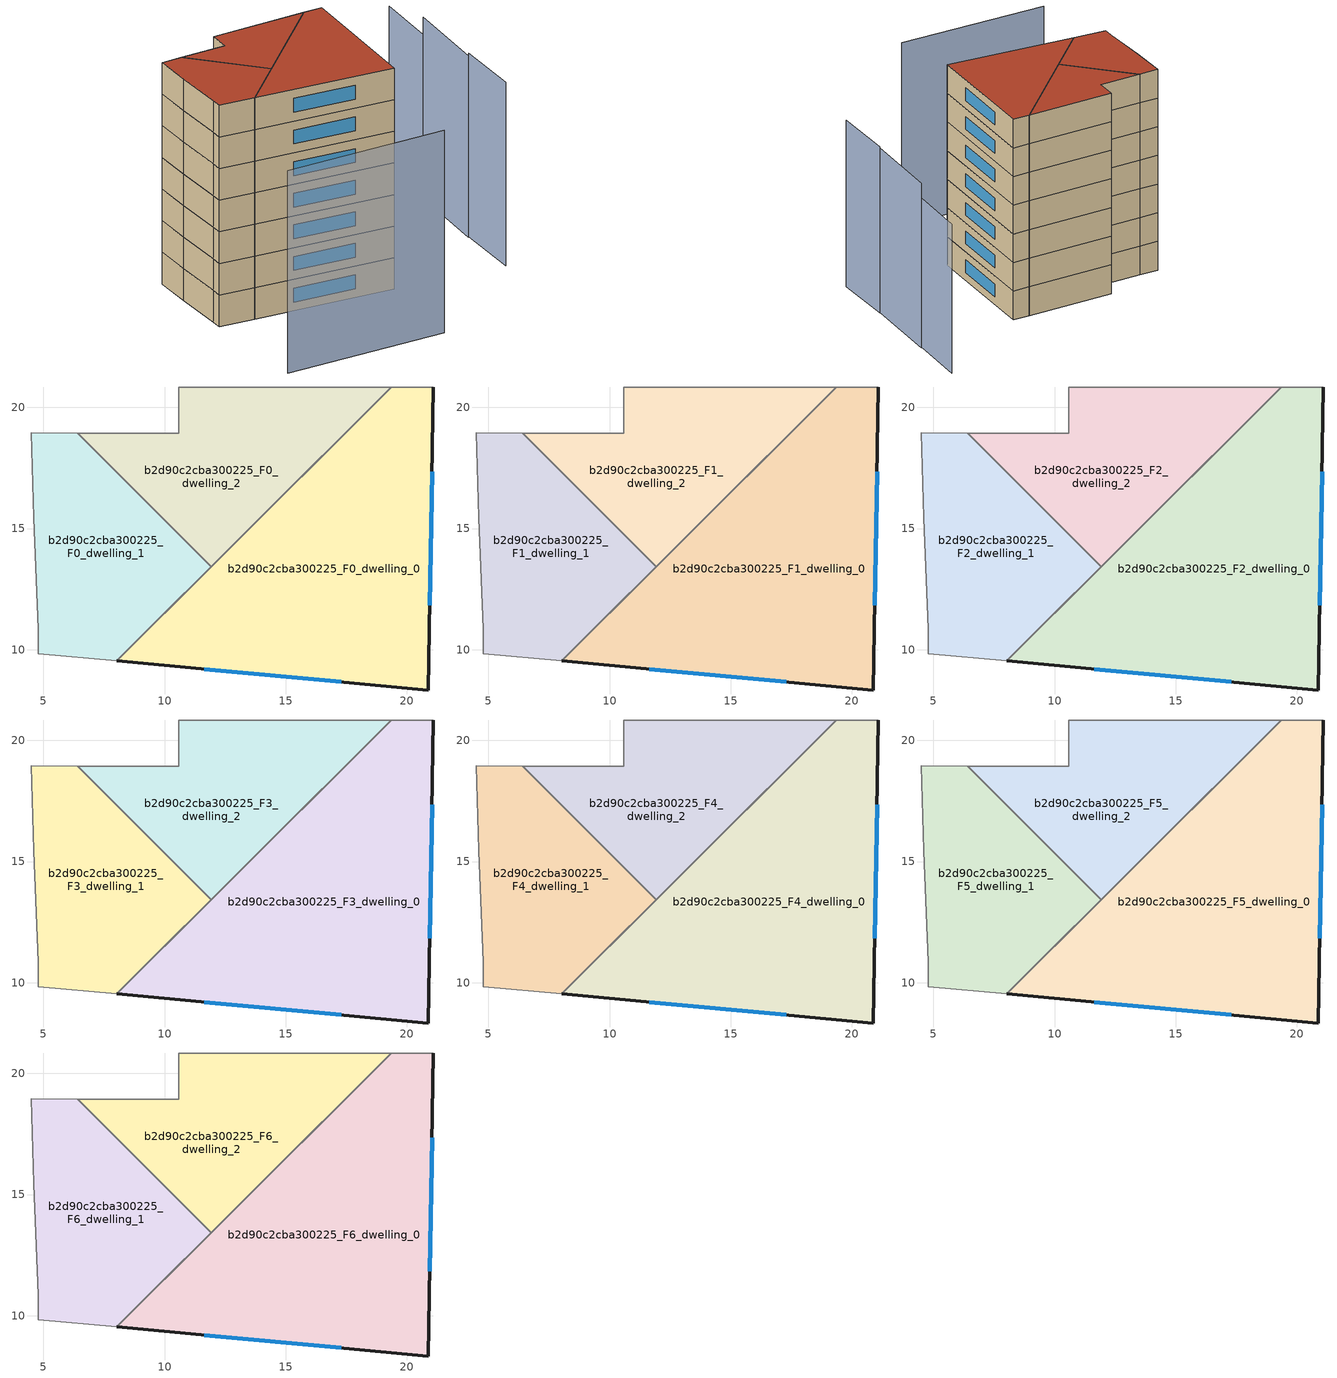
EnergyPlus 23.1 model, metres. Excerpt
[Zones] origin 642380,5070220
b2d90c2cba300225_F0_dwelling_0
 floor ground (EU_floor_Construction): 21.1,20.84 20.9,8.33 8.03,9.54 19.35,20.84 z0
 wall outside (EU_wall_Construction): 8.03,9.54 20.9,8.33 21.1,20.84 z0:3
 wall adiabatic (EU_wall_Construction): 21.1,20.84 19.35,20.84 8.03,9.54 z0:3
 window (EU_Window_Construction): 20.96,11.84 21.05,17.34 / 11.64,9.2 17.29,8.67 z0.84:2.16
b2d90c2cba300225_F0_dwelling_1
 floor ground (EU_floor_Construction): 6.42,18.94 11.93,13.43 8.03,9.54 4.79,9.84 4.79,10.84 4.59,15.44 4.49,18.95 z0
 wall adiabatic (EU_wall_Construction): 4.59,15.44 4.79,10.84 4.79,9.84 8.03,9.54 11.93,13.43 6.42,18.94 4.49,18.95 4.59,15.44 z0:3
b2d90c2cba300225_F0_dwelling_2
 floor ground (EU_floor_Construction): 19.35,20.84 11.93,13.43 6.42,18.94 10.59,18.94 10.6,20.84 z0
 wall adiabatic (EU_wall_Construction): 10.59,18.94 6.42,18.94 11.93,13.43 19.35,20.84 10.6,20.84 10.59,18.94 z0:3
b2d90c2cba300225_F1_dwelling_0
 floor to b2d90c2cba300225_F0_dwelling_0 (EU_floor_Construction): 21.1,20.84 20.9,8.33 8.03,9.54 19.35,20.84 z3
 wall outside (EU_wall_Construction): 8.03,9.54 20.9,8.33 21.1,20.84 z3:6
 wall adiabatic (EU_wall_Construction): 21.1,20.84 19.35,20.84 8.03,9.54 z3:6
 window (EU_Window_Construction): 20.96,11.84 21.05,17.34 / 11.64,9.2 17.29,8.67 z3.84:5.16
b2d90c2cba300225_F1_dwelling_1
 floor to b2d90c2cba300225_F0_dwelling_1 (EU_floor_Construction): 6.42,18.94 11.93,13.43 8.03,9.54 4.79,9.84 4.79,10.84 4.59,15.44 4.49,18.95 z3
 wall adiabatic (EU_wall_Construction): 4.59,15.44 4.79,10.84 4.79,9.84 8.03,9.54 11.93,13.43 6.42,18.94 4.49,18.95 4.59,15.44 z3:6
b2d90c2cba300225_F1_dwelling_2
 floor to b2d90c2cba300225_F0_dwelling_2 (EU_floor_Construction): 19.35,20.84 11.93,13.43 6.42,18.94 10.59,18.94 10.6,20.84 z3
 wall adiabatic (EU_wall_Construction): 10.59,18.94 6.42,18.94 11.93,13.43 19.35,20.84 10.6,20.84 10.59,18.94 z3:6
b2d90c2cba300225_F2_dwelling_0
 floor to b2d90c2cba300225_F1_dwelling_0 (EU_floor_Construction): 21.1,20.84 20.9,8.33 8.03,9.54 19.35,20.84 z6
 wall outside (EU_wall_Construction): 8.03,9.54 20.9,8.33 21.1,20.84 z6:9
 wall adiabatic (EU_wall_Construction): 21.1,20.84 19.35,20.84 8.03,9.54 z6:9
 window (EU_Window_Construction): 20.96,11.84 21.05,17.34 / 11.64,9.2 17.29,8.67 z6.84:8.16
b2d90c2cba300225_F2_dwelling_1
 floor to b2d90c2cba300225_F1_dwelling_1 (EU_floor_Construction): 6.42,18.94 11.93,13.43 8.03,9.54 4.79,9.84 4.79,10.84 4.59,15.44 4.49,18.95 z6
 wall adiabatic (EU_wall_Construction): 4.59,15.44 4.79,10.84 4.79,9.84 8.03,9.54 11.93,13.43 6.42,18.94 4.49,18.95 4.59,15.44 z6:9
b2d90c2cba300225_F2_dwelling_2
 floor to b2d90c2cba300225_F1_dwelling_2 (EU_floor_Construction): 19.35,20.84 11.93,13.43 6.42,18.94 10.59,18.94 10.6,20.84 z6
 wall adiabatic (EU_wall_Construction): 10.59,18.94 6.42,18.94 11.93,13.43 19.35,20.84 10.6,20.84 10.59,18.94 z6:9
b2d90c2cba300225_F3_dwelling_0
 floor to b2d90c2cba300225_F2_dwelling_0 (EU_floor_Construction): 21.1,20.84 20.9,8.33 8.03,9.54 19.35,20.84 z9
 wall outside (EU_wall_Construction): 8.03,9.54 20.9,8.33 21.1,20.84 z9:12
 wall adiabatic (EU_wall_Construction): 21.1,20.84 19.35,20.84 8.03,9.54 z9:12
 window (EU_Window_Construction): 20.96,11.84 21.05,17.34 / 11.64,9.2 17.29,8.67 z9.84:11.16
b2d90c2cba300225_F3_dwelling_1
 floor to b2d90c2cba300225_F2_dwelling_1 (EU_floor_Construction): 6.42,18.94 11.93,13.43 8.03,9.54 4.79,9.84 4.79,10.84 4.59,15.44 4.49,18.95 z9
 wall adiabatic (EU_wall_Construction): 4.59,15.44 4.79,10.84 4.79,9.84 8.03,9.54 11.93,13.43 6.42,18.94 4.49,18.95 4.59,15.44 z9:12
b2d90c2cba300225_F3_dwelling_2
 floor to b2d90c2cba300225_F2_dwelling_2 (EU_floor_Construction): 19.35,20.84 11.93,13.43 6.42,18.94 10.59,18.94 10.6,20.84 z9
 wall adiabatic (EU_wall_Construction): 10.59,18.94 6.42,18.94 11.93,13.43 19.35,20.84 10.6,20.84 10.59,18.94 z9:12
b2d90c2cba300225_F4_dwelling_0
 floor to b2d90c2cba300225_F3_dwelling_0 (EU_floor_Construction): 21.1,20.84 20.9,8.33 8.03,9.54 19.35,20.84 z12
 wall outside (EU_wall_Construction): 8.03,9.54 20.9,8.33 21.1,20.84 z12:15
 wall adiabatic (EU_wall_Construction): 21.1,20.84 19.35,20.84 8.03,9.54 z12:15
 window (EU_Window_Construction): 20.96,11.84 21.05,17.34 / 11.64,9.2 17.29,8.67 z12.84:14.16
b2d90c2cba300225_F4_dwelling_1
 floor to b2d90c2cba300225_F3_dwelling_1 (EU_floor_Construction): 6.42,18.94 11.93,13.43 8.03,9.54 4.79,9.84 4.79,10.84 4.59,15.44 4.49,18.95 z12
 wall adiabatic (EU_wall_Construction): 4.59,15.44 4.79,10.84 4.79,9.84 8.03,9.54 11.93,13.43 6.42,18.94 4.49,18.95 4.59,15.44 z12:15
b2d90c2cba300225_F4_dwelling_2
 floor to b2d90c2cba300225_F3_dwelling_2 (EU_floor_Construction): 19.35,20.84 11.93,13.43 6.42,18.94 10.59,18.94 10.6,20.84 z12
 wall adiabatic (EU_wall_Construction): 10.59,18.94 6.42,18.94 11.93,13.43 19.35,20.84 10.6,20.84 10.59,18.94 z12:15
b2d90c2cba300225_F5_dwelling_0
 floor to b2d90c2cba300225_F4_dwelling_0 (EU_floor_Construction): 21.1,20.84 20.9,8.33 8.03,9.54 19.35,20.84 z15
 wall outside (EU_wall_Construction): 8.03,9.54 20.9,8.33 21.1,20.84 z15:18
 wall adiabatic (EU_wall_Construction): 21.1,20.84 19.35,20.84 8.03,9.54 z15:18
 window (EU_Window_Construction): 20.96,11.84 21.05,17.34 / 11.64,9.2 17.29,8.67 z15.84:17.16
b2d90c2cba300225_F5_dwelling_1
 floor to b2d90c2cba300225_F4_dwelling_1 (EU_floor_Construction): 6.42,18.94 11.93,13.43 8.03,9.54 4.79,9.84 4.79,10.84 4.59,15.44 4.49,18.95 z15
 wall adiabatic (EU_wall_Construction): 4.59,15.44 4.79,10.84 4.79,9.84 8.03,9.54 11.93,13.43 6.42,18.94 4.49,18.95 4.59,15.44 z15:18
b2d90c2cba300225_F5_dwelling_2
 floor to b2d90c2cba300225_F4_dwelling_2 (EU_floor_Construction): 19.35,20.84 11.93,13.43 6.42,18.94 10.59,18.94 10.6,20.84 z15
 wall adiabatic (EU_wall_Construction): 10.59,18.94 6.42,18.94 11.93,13.43 19.35,20.84 10.6,20.84 10.59,18.94 z15:18
b2d90c2cba300225_F6_dwelling_0
 floor to b2d90c2cba300225_F5_dwelling_0 (EU_floor_Construction): 21.1,20.84 20.9,8.33 8.03,9.54 19.35,20.84 z18
 wall outside (EU_wall_Construction): 8.03,9.54 20.9,8.33 21.1,20.84 z18:21
 wall adiabatic (EU_wall_Construction): 21.1,20.84 19.35,20.84 8.03,9.54 z18:21
 window (EU_Window_Construction): 20.96,11.84 21.05,17.34 / 11.64,9.2 17.29,8.67 z18.84:20.16
 roof outside (EU_roof_Construction): 20.9,8.33 21.1,20.84 19.35,20.84 8.03,9.54 z21
b2d90c2cba300225_F6_dwelling_1
 floor to b2d90c2cba300225_F5_dwelling_1 (EU_floor_Construction): 6.42,18.94 11.93,13.43 8.03,9.54 4.79,9.84 4.79,10.84 4.59,15.44 4.49,18.95 z18
 wall adiabatic (EU_wall_Construction): 4.59,15.44 4.79,10.84 4.79,9.84 8.03,9.54 11.93,13.43 6.42,18.94 4.49,18.95 4.59,15.44 z18:21
 roof outside (EU_roof_Construction): 11.93,13.43 6.42,18.94 4.49,18.95 4.59,15.44 4.79,10.84 4.79,9.84 8.03,9.54 z21
b2d90c2cba300225_F6_dwelling_2
 floor to b2d90c2cba300225_F5_dwelling_2 (EU_floor_Construction): 19.35,20.84 11.93,13.43 6.42,18.94 10.59,18.94 10.6,20.84 z18
 wall adiabatic (EU_wall_Construction): 10.59,18.94 6.42,18.94 11.93,13.43 19.35,20.84 10.6,20.84 10.59,18.94 z18:21
 roof outside (EU_roof_Construction): 19.35,20.84 10.6,20.84 10.59,18.94 6.42,18.94 11.93,13.43 z21
shading: 5.59,-0.27 20.62,-0.55 z0:19.2; 31.15,7.33 31.1,13.43 z0:17.4; 31.01,13.39 31.21,21.34 z0:17.2; 31.17,21.34 31.31,27.14 z0:15.6
[Building]
EU S2 Campaign: North Axis=0; Terrain=City; Solar Distribution=FullExterior
[Site:Location]
Lyon-Bron: Latitude=45.75; Longitude=5; Time Zone=1; Elevation=198
[SizingPeriod:WeatherFileDays]
AnnualSizingPeriod: Begin Month=1; Begin Day of Month=1; End Month=12; End Day of Month=31; Day of Week for Start Day=Monday; Use Weather File Daylight Saving Period=No; Use Weather File Rain and Snow Indicators=No
[MATERIAL]
EU_InternalMass_Material: Roughness=MediumRough; Thickness=0.1; Conductivity=1; Density=1800; Specific Heat=900; Thermal Absorptance=0.9; Solar Absorptance=0.7; Visible Absorptance=0.7
[MATERIAL:NOMASS] Roughness=MediumRough; Thermal Absorptance=0.9; Solar Absorptance=0.7; Visible Absorptance=0.7
Name | Thermal Resistance
EU_wall_NoMass | 0.776494
EU_roof_NoMass | 0.486893
EU_floor_NoMass | 0.421597
[WINDOWMATERIAL:SIMPLEGLAZINGSYSTEM]
EU_Window_SimpleGlazing: UFactor=4.24961; Solar Heat Gain Coefficient=0.83; Visible Transmittance=0.83
[CONSTRUCTION]
EU_wall_Construction: EU_wall_NoMass
EU_roof_Construction: EU_roof_NoMass
EU_floor_Construction: EU_floor_NoMass
EU_Window_Construction: EU_Window_SimpleGlazing
EU_InternalMass_Construction: EU_InternalMass_Material
[ZONE] Type=1; Multiplier=1; Ceiling Height=autocalculate; Floor Area=autocalculate; Part of Total Floor Area=Yes
Name | Volume
b2d90c2cba300225_F0_dwelling_0 | 271.458
b2d90c2cba300225_F1_dwelling_0; b2d90c2cba300225_F2_dwelling_0; b2d90c2cba300225_F3_dwelling_0; b2d90c2cba300225_F4_dwelling_0; b2d90c2cba300225_F5_dwelling_0; b2d90c2cba300225_F6_dwelling_0 | 271.457
b2d90c2cba300225_F0_dwelling_1; b2d90c2cba300225_F1_dwelling_1; b2d90c2cba300225_F2_dwelling_1; b2d90c2cba300225_F3_dwelling_1; b2d90c2cba300225_F4_dwelling_1; b2d90c2cba300225_F5_dwelling_1; b2d90c2cba300225_F6_dwelling_1 | 135.74
b2d90c2cba300225_F0_dwelling_2 | 135.749
b2d90c2cba300225_F1_dwelling_2; b2d90c2cba300225_F2_dwelling_2; b2d90c2cba300225_F3_dwelling_2; b2d90c2cba300225_F4_dwelling_2; b2d90c2cba300225_F5_dwelling_2; b2d90c2cba300225_F6_dwelling_2 | 135.75
[INTERNALMASS] Construction=EU_InternalMass_Construction
Name | Zone or ZoneList | Surface Area
b2d90c2cba300225_F0_dwelling_0_EU_InternalMass | b2d90c2cba300225_F0_dwelling_0 | 90.4859
b2d90c2cba300225_F0_dwelling_1_EU_InternalMass | b2d90c2cba300225_F0_dwelling_1 | 45.2471
b2d90c2cba300225_F0_dwelling_2_EU_InternalMass | b2d90c2cba300225_F0_dwelling_2 | 45.2498
b2d90c2cba300225_F1_dwelling_0_EU_InternalMass | b2d90c2cba300225_F1_dwelling_0 | 90.4859
b2d90c2cba300225_F1_dwelling_1_EU_InternalMass | b2d90c2cba300225_F1_dwelling_1 | 45.2471
b2d90c2cba300225_F1_dwelling_2_EU_InternalMass | b2d90c2cba300225_F1_dwelling_2 | 45.2498
b2d90c2cba300225_F2_dwelling_0_EU_InternalMass | b2d90c2cba300225_F2_dwelling_0 | 90.4859
b2d90c2cba300225_F2_dwelling_1_EU_InternalMass | b2d90c2cba300225_F2_dwelling_1 | 45.2471
b2d90c2cba300225_F2_dwelling_2_EU_InternalMass | b2d90c2cba300225_F2_dwelling_2 | 45.2498
b2d90c2cba300225_F3_dwelling_0_EU_InternalMass | b2d90c2cba300225_F3_dwelling_0 | 90.4859
b2d90c2cba300225_F3_dwelling_1_EU_InternalMass | b2d90c2cba300225_F3_dwelling_1 | 45.2471
b2d90c2cba300225_F3_dwelling_2_EU_InternalMass | b2d90c2cba300225_F3_dwelling_2 | 45.2498
b2d90c2cba300225_F4_dwelling_0_EU_InternalMass | b2d90c2cba300225_F4_dwelling_0 | 90.4859
b2d90c2cba300225_F4_dwelling_1_EU_InternalMass | b2d90c2cba300225_F4_dwelling_1 | 45.2471
b2d90c2cba300225_F4_dwelling_2_EU_InternalMass | b2d90c2cba300225_F4_dwelling_2 | 45.2498
b2d90c2cba300225_F5_dwelling_0_EU_InternalMass | b2d90c2cba300225_F5_dwelling_0 | 90.4859
b2d90c2cba300225_F5_dwelling_1_EU_InternalMass | b2d90c2cba300225_F5_dwelling_1 | 45.2471
b2d90c2cba300225_F5_dwelling_2_EU_InternalMass | b2d90c2cba300225_F5_dwelling_2 | 45.2498
b2d90c2cba300225_F6_dwelling_0_EU_InternalMass | b2d90c2cba300225_F6_dwelling_0 | 90.4859
b2d90c2cba300225_F6_dwelling_1_EU_InternalMass | b2d90c2cba300225_F6_dwelling_1 | 45.2471
b2d90c2cba300225_F6_dwelling_2_EU_InternalMass | b2d90c2cba300225_F6_dwelling_2 | 45.2498
[OTHEREQUIPMENT] Fuel Type=Electricity; Design Level Calculation Method=Watts/Area; Power per Zone Floor Area=1; Fraction Latent=0; Fraction Radiant=0; Fraction Lost=0; Carbon Dioxide Generation Rate=0; EndUse Subcategory=EU_Step8_InternalGains
Name | Zone or ZoneList or Space or SpaceList | Schedule
EU_Step8_InternalGain_b2d90c2cba300225_F0_dwelling_0_f000 | b2d90c2cba300225_F0_dwelling_0 | EU_Step8_GainSchedule_b2d90c2cba300225_F0_dwelling_0_f000
EU_Step8_InternalGain_b2d90c2cba300225_F0_dwelling_1_f000 | b2d90c2cba300225_F0_dwelling_1 | EU_Step8_GainSchedule_b2d90c2cba300225_F0_dwelling_1_f000
EU_Step8_InternalGain_b2d90c2cba300225_F0_dwelling_2_f000 | b2d90c2cba300225_F0_dwelling_2 | EU_Step8_GainSchedule_b2d90c2cba300225_F0_dwelling_2_f000
EU_Step8_InternalGain_b2d90c2cba300225_F1_dwelling_0_f000 | b2d90c2cba300225_F1_dwelling_0 | EU_Step8_GainSchedule_b2d90c2cba300225_F1_dwelling_0_f000
EU_Step8_InternalGain_b2d90c2cba300225_F1_dwelling_1_f000 | b2d90c2cba300225_F1_dwelling_1 | EU_Step8_GainSchedule_b2d90c2cba300225_F1_dwelling_1_f000
EU_Step8_InternalGain_b2d90c2cba300225_F1_dwelling_2_f000 | b2d90c2cba300225_F1_dwelling_2 | EU_Step8_GainSchedule_b2d90c2cba300225_F1_dwelling_2_f000
EU_Step8_InternalGain_b2d90c2cba300225_F2_dwelling_0_f000 | b2d90c2cba300225_F2_dwelling_0 | EU_Step8_GainSchedule_b2d90c2cba300225_F2_dwelling_0_f000
EU_Step8_InternalGain_b2d90c2cba300225_F2_dwelling_1_f000 | b2d90c2cba300225_F2_dwelling_1 | EU_Step8_GainSchedule_b2d90c2cba300225_F2_dwelling_1_f000
EU_Step8_InternalGain_b2d90c2cba300225_F2_dwelling_2_f000 | b2d90c2cba300225_F2_dwelling_2 | EU_Step8_GainSchedule_b2d90c2cba300225_F2_dwelling_2_f000
EU_Step8_InternalGain_b2d90c2cba300225_F3_dwelling_0_f000 | b2d90c2cba300225_F3_dwelling_0 | EU_Step8_GainSchedule_b2d90c2cba300225_F3_dwelling_0_f000
EU_Step8_InternalGain_b2d90c2cba300225_F3_dwelling_1_f000 | b2d90c2cba300225_F3_dwelling_1 | EU_Step8_GainSchedule_b2d90c2cba300225_F3_dwelling_1_f000
EU_Step8_InternalGain_b2d90c2cba300225_F3_dwelling_2_f000 | b2d90c2cba300225_F3_dwelling_2 | EU_Step8_GainSchedule_b2d90c2cba300225_F3_dwelling_2_f000
EU_Step8_InternalGain_b2d90c2cba300225_F4_dwelling_0_f000 | b2d90c2cba300225_F4_dwelling_0 | EU_Step8_GainSchedule_b2d90c2cba300225_F4_dwelling_0_f000
EU_Step8_InternalGain_b2d90c2cba300225_F4_dwelling_1_f000 | b2d90c2cba300225_F4_dwelling_1 | EU_Step8_GainSchedule_b2d90c2cba300225_F4_dwelling_1_f000
EU_Step8_InternalGain_b2d90c2cba300225_F4_dwelling_2_f000 | b2d90c2cba300225_F4_dwelling_2 | EU_Step8_GainSchedule_b2d90c2cba300225_F4_dwelling_2_f000
EU_Step8_InternalGain_b2d90c2cba300225_F5_dwelling_0_f000 | b2d90c2cba300225_F5_dwelling_0 | EU_Step8_GainSchedule_b2d90c2cba300225_F5_dwelling_0_f000
EU_Step8_InternalGain_b2d90c2cba300225_F5_dwelling_1_f000 | b2d90c2cba300225_F5_dwelling_1 | EU_Step8_GainSchedule_b2d90c2cba300225_F5_dwelling_1_f000
EU_Step8_InternalGain_b2d90c2cba300225_F5_dwelling_2_f000 | b2d90c2cba300225_F5_dwelling_2 | EU_Step8_GainSchedule_b2d90c2cba300225_F5_dwelling_2_f000
EU_Step8_InternalGain_b2d90c2cba300225_F6_dwelling_0_f000 | b2d90c2cba300225_F6_dwelling_0 | EU_Step8_GainSchedule_b2d90c2cba300225_F6_dwelling_0_f000
EU_Step8_InternalGain_b2d90c2cba300225_F6_dwelling_1_f000 | b2d90c2cba300225_F6_dwelling_1 | EU_Step8_GainSchedule_b2d90c2cba300225_F6_dwelling_1_f000
EU_Step8_InternalGain_b2d90c2cba300225_F6_dwelling_2_f000 | b2d90c2cba300225_F6_dwelling_2 | EU_Step8_GainSchedule_b2d90c2cba300225_F6_dwelling_2_f000
[ZONEVENTILATION:DESIGNFLOWRATE] Schedule=EU_AlwaysOn; Design Flow Rate Calculation Method=AirChanges/Hour; Air Changes per Hour=0.693814; Ventilation Type=Natural; Fan Pressure Rise=0; Fan Total Efficiency=1; Constant Term Coefficient=1; Temperature Term Coefficient=0; Velocity Term Coefficient=0; Velocity Squared Term Coefficient=0; Minimum Indoor Temperature=-100; Maximum Indoor Temperature=100; Delta Temperature=-100; Minimum Outdoor Temperature=-100; Maximum Outdoor Temperature=100; Maximum Wind Speed=40
Name | Zone or ZoneList or Space or SpaceList
EU_ConstantAir_b2d90c2cba300225_F0_dwelling_0 | b2d90c2cba300225_F0_dwelling_0
EU_ConstantAir_b2d90c2cba300225_F0_dwelling_1 | b2d90c2cba300225_F0_dwelling_1
EU_ConstantAir_b2d90c2cba300225_F0_dwelling_2 | b2d90c2cba300225_F0_dwelling_2
EU_ConstantAir_b2d90c2cba300225_F1_dwelling_0 | b2d90c2cba300225_F1_dwelling_0
EU_ConstantAir_b2d90c2cba300225_F1_dwelling_1 | b2d90c2cba300225_F1_dwelling_1
EU_ConstantAir_b2d90c2cba300225_F1_dwelling_2 | b2d90c2cba300225_F1_dwelling_2
EU_ConstantAir_b2d90c2cba300225_F2_dwelling_0 | b2d90c2cba300225_F2_dwelling_0
EU_ConstantAir_b2d90c2cba300225_F2_dwelling_1 | b2d90c2cba300225_F2_dwelling_1
EU_ConstantAir_b2d90c2cba300225_F2_dwelling_2 | b2d90c2cba300225_F2_dwelling_2
EU_ConstantAir_b2d90c2cba300225_F3_dwelling_0 | b2d90c2cba300225_F3_dwelling_0
EU_ConstantAir_b2d90c2cba300225_F3_dwelling_1 | b2d90c2cba300225_F3_dwelling_1
EU_ConstantAir_b2d90c2cba300225_F3_dwelling_2 | b2d90c2cba300225_F3_dwelling_2
EU_ConstantAir_b2d90c2cba300225_F4_dwelling_0 | b2d90c2cba300225_F4_dwelling_0
EU_ConstantAir_b2d90c2cba300225_F4_dwelling_1 | b2d90c2cba300225_F4_dwelling_1
EU_ConstantAir_b2d90c2cba300225_F4_dwelling_2 | b2d90c2cba300225_F4_dwelling_2
EU_ConstantAir_b2d90c2cba300225_F5_dwelling_0 | b2d90c2cba300225_F5_dwelling_0
EU_ConstantAir_b2d90c2cba300225_F5_dwelling_1 | b2d90c2cba300225_F5_dwelling_1
EU_ConstantAir_b2d90c2cba300225_F5_dwelling_2 | b2d90c2cba300225_F5_dwelling_2
EU_ConstantAir_b2d90c2cba300225_F6_dwelling_0 | b2d90c2cba300225_F6_dwelling_0
EU_ConstantAir_b2d90c2cba300225_F6_dwelling_1 | b2d90c2cba300225_F6_dwelling_1
EU_ConstantAir_b2d90c2cba300225_F6_dwelling_2 | b2d90c2cba300225_F6_dwelling_2
[HVACTEMPLATE:THERMOSTAT] Constant Heating Setpoint=20; Constant Cooling Setpoint=50
EU_HeatOnly_b2d90c2cba300225_F0_dwelling_0; EU_HeatOnly_b2d90c2cba300225_F0_dwelling_1; EU_HeatOnly_b2d90c2cba300225_F0_dwelling_2; EU_HeatOnly_b2d90c2cba300225_F1_dwelling_0; EU_HeatOnly_b2d90c2cba300225_F1_dwelling_1; EU_HeatOnly_b2d90c2cba300225_F1_dwelling_2; EU_HeatOnly_b2d90c2cba300225_F2_dwelling_0; EU_HeatOnly_b2d90c2cba300225_F2_dwelling_1; EU_HeatOnly_b2d90c2cba300225_F2_dwelling_2; EU_HeatOnly_b2d90c2cba300225_F3_dwelling_0; EU_HeatOnly_b2d90c2cba300225_F3_dwelling_1; EU_HeatOnly_b2d90c2cba300225_F3_dwelling_2; EU_HeatOnly_b2d90c2cba300225_F4_dwelling_0; EU_HeatOnly_b2d90c2cba300225_F4_dwelling_1; EU_HeatOnly_b2d90c2cba300225_F4_dwelling_2; EU_HeatOnly_b2d90c2cba300225_F5_dwelling_0; EU_HeatOnly_b2d90c2cba300225_F5_dwelling_1; EU_HeatOnly_b2d90c2cba300225_F5_dwelling_2; EU_HeatOnly_b2d90c2cba300225_F6_dwelling_0; EU_HeatOnly_b2d90c2cba300225_F6_dwelling_1; EU_HeatOnly_b2d90c2cba300225_F6_dwelling_2
[HVACTEMPLATE:ZONE:IDEALLOADSAIRSYSTEM] System Availability Schedule=EU_AlwaysOn; Maximum Heating Supply Air Temperature=50; Minimum Cooling Supply Air Temperature=13; Maximum Heating Supply Air Humidity Ratio=0.0156; Minimum Cooling Supply Air Humidity Ratio=0.0077; Heating Limit=NoLimit; Cooling Limit=NoLimit; Heating Availability Schedule=EU_AlwaysOn; Cooling Availability Schedule=EU_CoolingOff; Dehumidification Control Type=ConstantSensibleHeatRatio; Cooling Sensible Heat Ratio=0.7; Dehumidification Setpoint=60; Humidification Control Type=None; Humidification Setpoint=30; Outdoor Air Method=None; Outdoor Air Flow Rate per Person=0.00944; Outdoor Air Flow Rate per Zone Floor Area=0; Outdoor Air Flow Rate per Zone=0; Demand Controlled Ventilation Type=None; Outdoor Air Economizer Type=NoEconomizer; Heat Recovery Type=None; Sensible Heat Recovery Effectiveness=0.7; Latent Heat Recovery Effectiveness=0.65
Name | Template Thermostat
b2d90c2cba300225_F0_dwelling_0 | EU_HeatOnly_b2d90c2cba300225_F0_dwelling_0
b2d90c2cba300225_F0_dwelling_1 | EU_HeatOnly_b2d90c2cba300225_F0_dwelling_1
b2d90c2cba300225_F0_dwelling_2 | EU_HeatOnly_b2d90c2cba300225_F0_dwelling_2
b2d90c2cba300225_F1_dwelling_0 | EU_HeatOnly_b2d90c2cba300225_F1_dwelling_0
b2d90c2cba300225_F1_dwelling_1 | EU_HeatOnly_b2d90c2cba300225_F1_dwelling_1
b2d90c2cba300225_F1_dwelling_2 | EU_HeatOnly_b2d90c2cba300225_F1_dwelling_2
b2d90c2cba300225_F2_dwelling_0 | EU_HeatOnly_b2d90c2cba300225_F2_dwelling_0
b2d90c2cba300225_F2_dwelling_1 | EU_HeatOnly_b2d90c2cba300225_F2_dwelling_1
b2d90c2cba300225_F2_dwelling_2 | EU_HeatOnly_b2d90c2cba300225_F2_dwelling_2
b2d90c2cba300225_F3_dwelling_0 | EU_HeatOnly_b2d90c2cba300225_F3_dwelling_0
b2d90c2cba300225_F3_dwelling_1 | EU_HeatOnly_b2d90c2cba300225_F3_dwelling_1
b2d90c2cba300225_F3_dwelling_2 | EU_HeatOnly_b2d90c2cba300225_F3_dwelling_2
b2d90c2cba300225_F4_dwelling_0 | EU_HeatOnly_b2d90c2cba300225_F4_dwelling_0
b2d90c2cba300225_F4_dwelling_1 | EU_HeatOnly_b2d90c2cba300225_F4_dwelling_1
b2d90c2cba300225_F4_dwelling_2 | EU_HeatOnly_b2d90c2cba300225_F4_dwelling_2
b2d90c2cba300225_F5_dwelling_0 | EU_HeatOnly_b2d90c2cba300225_F5_dwelling_0
b2d90c2cba300225_F5_dwelling_1 | EU_HeatOnly_b2d90c2cba300225_F5_dwelling_1
b2d90c2cba300225_F5_dwelling_2 | EU_HeatOnly_b2d90c2cba300225_F5_dwelling_2
b2d90c2cba300225_F6_dwelling_0 | EU_HeatOnly_b2d90c2cba300225_F6_dwelling_0
b2d90c2cba300225_F6_dwelling_1 | EU_HeatOnly_b2d90c2cba300225_F6_dwelling_1
b2d90c2cba300225_F6_dwelling_2 | EU_HeatOnly_b2d90c2cba300225_F6_dwelling_2
[SIZING:ZONE] Zone Cooling Design Supply Air Temperature Input Method=SupplyAirTemperature; Zone Cooling Design Supply Air Temperature=13; Zone Heating Design Supply Air Temperature Input Method=SupplyAirTemperature; Zone Heating Design Supply Air Temperature=50; Zone Cooling Design Supply Air Humidity Ratio=0.008; Zone Heating Design Supply Air Humidity Ratio=0.008; Cooling Design Air Flow Method=DesignDay; Cooling Design Air Flow Rate=0; Cooling Minimum Air Flow per Zone Floor Area=0.000762; Cooling Minimum Air Flow=0; Cooling Minimum Air Flow Fraction=0.2; Heating Design Air Flow Method=DesignDay; Heating Design Air Flow Rate=0; Heating Maximum Air Flow per Zone Floor Area=0.002032; Heating Maximum Air Flow=0.141576; Heating Maximum Air Flow Fraction=0.3; Account for Dedicated Outdoor Air System=No; Dedicated Outdoor Air System Control Strategy=NeutralSupplyAir; Dedicated Outdoor Air Low Setpoint Temperature for Design=autosize; Dedicated Outdoor Air High Setpoint Temperature for Design=autosize; Zone Load Sizing Method=Sensible Load Only No Latent Load; Zone Latent Cooling Design Supply Air Humidity Ratio Input Method=HumidityRatioDifference; Zone Cooling Design Supply Air Humidity Ratio Difference=0.005; Zone Latent Heating Design Supply Air Humidity Ratio Input Method=HumidityRatioDifference; Zone Humidification Design Supply Air Humidity Ratio Difference=0.005
b2d90c2cba300225_F0_dwelling_0; b2d90c2cba300225_F0_dwelling_1; b2d90c2cba300225_F0_dwelling_2; b2d90c2cba300225_F1_dwelling_0; b2d90c2cba300225_F1_dwelling_1; b2d90c2cba300225_F1_dwelling_2; b2d90c2cba300225_F2_dwelling_0; b2d90c2cba300225_F2_dwelling_1; b2d90c2cba300225_F2_dwelling_2; b2d90c2cba300225_F3_dwelling_0; b2d90c2cba300225_F3_dwelling_1; b2d90c2cba300225_F3_dwelling_2; b2d90c2cba300225_F4_dwelling_0; b2d90c2cba300225_F4_dwelling_1; b2d90c2cba300225_F4_dwelling_2; b2d90c2cba300225_F5_dwelling_0; b2d90c2cba300225_F5_dwelling_1; b2d90c2cba300225_F5_dwelling_2; b2d90c2cba300225_F6_dwelling_0; b2d90c2cba300225_F6_dwelling_1; b2d90c2cba300225_F6_dwelling_2
[SCHEDULE:CONSTANT]
Name | Hourly Value
EU_AlwaysOn | 1
EU_CoolingOff | 0
[SCHEDULE:FILE] Column Number=1; Rows to Skip at Top=0; Number of Hours of Data=8760; Column Separator=Comma; Interpolate to Timestep=No; Minutes per Item=60; Adjust Schedule for Daylight Savings=Yes
Name | File
EU_Step8_GainSchedule_b2d90c2cba300225_F0_dwelling_0_f000 | ../../schedules/b2d90c2cba300225/b2d90c2cba300225_F0_dwelling_0_f000_gain.csv
EU_Step8_GainSchedule_b2d90c2cba300225_F0_dwelling_1_f000 | ../../schedules/b2d90c2cba300225/b2d90c2cba300225_F0_dwelling_1_f000_gain.csv
EU_Step8_GainSchedule_b2d90c2cba300225_F0_dwelling_2_f000 | ../../schedules/b2d90c2cba300225/b2d90c2cba300225_F0_dwelling_2_f000_gain.csv
EU_Step8_GainSchedule_b2d90c2cba300225_F1_dwelling_0_f000 | ../../schedules/b2d90c2cba300225/b2d90c2cba300225_F1_dwelling_0_f000_gain.csv
EU_Step8_GainSchedule_b2d90c2cba300225_F1_dwelling_1_f000 | ../../schedules/b2d90c2cba300225/b2d90c2cba300225_F1_dwelling_1_f000_gain.csv
EU_Step8_GainSchedule_b2d90c2cba300225_F1_dwelling_2_f000 | ../../schedules/b2d90c2cba300225/b2d90c2cba300225_F1_dwelling_2_f000_gain.csv
EU_Step8_GainSchedule_b2d90c2cba300225_F2_dwelling_0_f000 | ../../schedules/b2d90c2cba300225/b2d90c2cba300225_F2_dwelling_0_f000_gain.csv
EU_Step8_GainSchedule_b2d90c2cba300225_F2_dwelling_1_f000 | ../../schedules/b2d90c2cba300225/b2d90c2cba300225_F2_dwelling_1_f000_gain.csv
EU_Step8_GainSchedule_b2d90c2cba300225_F2_dwelling_2_f000 | ../../schedules/b2d90c2cba300225/b2d90c2cba300225_F2_dwelling_2_f000_gain.csv
EU_Step8_GainSchedule_b2d90c2cba300225_F3_dwelling_0_f000 | ../../schedules/b2d90c2cba300225/b2d90c2cba300225_F3_dwelling_0_f000_gain.csv
EU_Step8_GainSchedule_b2d90c2cba300225_F3_dwelling_1_f000 | ../../schedules/b2d90c2cba300225/b2d90c2cba300225_F3_dwelling_1_f000_gain.csv
EU_Step8_GainSchedule_b2d90c2cba300225_F3_dwelling_2_f000 | ../../schedules/b2d90c2cba300225/b2d90c2cba300225_F3_dwelling_2_f000_gain.csv
EU_Step8_GainSchedule_b2d90c2cba300225_F4_dwelling_0_f000 | ../../schedules/b2d90c2cba300225/b2d90c2cba300225_F4_dwelling_0_f000_gain.csv
EU_Step8_GainSchedule_b2d90c2cba300225_F4_dwelling_1_f000 | ../../schedules/b2d90c2cba300225/b2d90c2cba300225_F4_dwelling_1_f000_gain.csv
EU_Step8_GainSchedule_b2d90c2cba300225_F4_dwelling_2_f000 | ../../schedules/b2d90c2cba300225/b2d90c2cba300225_F4_dwelling_2_f000_gain.csv
EU_Step8_GainSchedule_b2d90c2cba300225_F5_dwelling_0_f000 | ../../schedules/b2d90c2cba300225/b2d90c2cba300225_F5_dwelling_0_f000_gain.csv
EU_Step8_GainSchedule_b2d90c2cba300225_F5_dwelling_1_f000 | ../../schedules/b2d90c2cba300225/b2d90c2cba300225_F5_dwelling_1_f000_gain.csv
EU_Step8_GainSchedule_b2d90c2cba300225_F5_dwelling_2_f000 | ../../schedules/b2d90c2cba300225/b2d90c2cba300225_F5_dwelling_2_f000_gain.csv
EU_Step8_GainSchedule_b2d90c2cba300225_F6_dwelling_0_f000 | ../../schedules/b2d90c2cba300225/b2d90c2cba300225_F6_dwelling_0_f000_gain.csv
EU_Step8_GainSchedule_b2d90c2cba300225_F6_dwelling_1_f000 | ../../schedules/b2d90c2cba300225/b2d90c2cba300225_F6_dwelling_1_f000_gain.csv
EU_Step8_GainSchedule_b2d90c2cba300225_F6_dwelling_2_f000 | ../../schedules/b2d90c2cba300225/b2d90c2cba300225_F6_dwelling_2_f000_gain.csv
